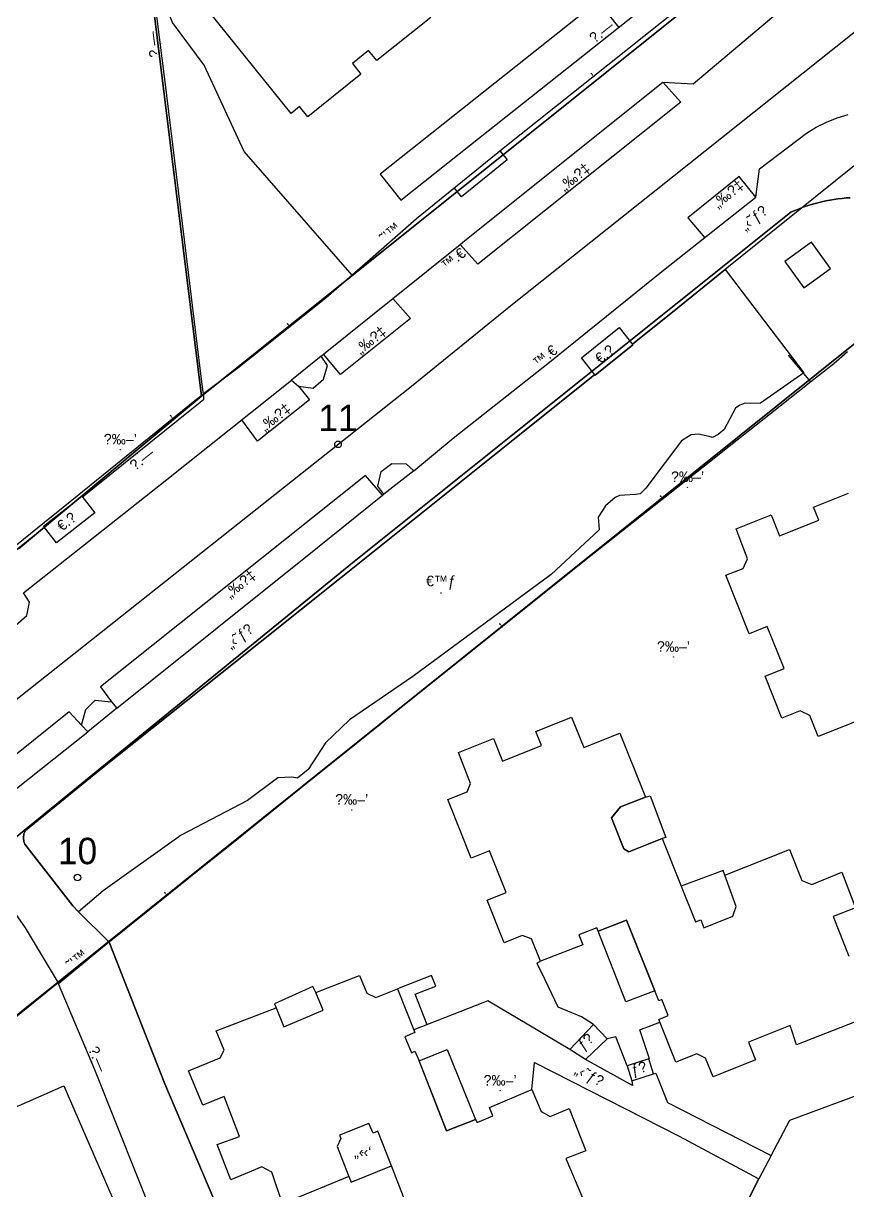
# Model space of a CAD drawing. Header units: metres. Extents: x 218299 to 220222, y 572714 to 574340.
# Drawn here: x 219229.4 to 219291.7, y 573653.5 to 573741.8 of the extents above; entities that cross this region are included whole.
import ezdxf
from ezdxf.enums import TextEntityAlignment as Align

# ---------------------------------------------------------------- set-up
doc = ezdxf.new("R2010")
doc.units = ezdxf.units.M
doc.header["$MEASUREMENT"] = 0
for name, color, linetype in [('1601', 44, 'LANDBORDER'), ('1602', 44, 'Continuous'), ('1603', 44, 'Continuous'), ('A_POINTS', 2, 'Continuous'), ('M2101', 253, 'Continuous'), ('M2200', 253, 'Continuous'), ('M2207', 253, 'Continuous'), ('M2211', 253, 'Continuous'), ('M2401', 7, 'Continuous'), ('M2404', 7, 'Continuous'), ('M2407', 253, 'Continuous'), ('M2408', 253, 'Continuous'), ('M2412', 253, 'Continuous'), ('M2420', 253, 'Continuous'), ('M2430', 253, 'Continuous'), ('M2601', 253, 'Continuous'), ('M2605', 253, 'Continuous'), ('M2612', 253, 'Continuous'), ('M2804', 253, 'Continuous'), ('M2809', 253, 'Continuous')]:
    doc.layers.add(name, color=color, linetype=linetype)
doc.styles.add('HEBTXT', font='HEBTXT')
doc.styles.add('MAVAT_HEBTXT', font='HEBTXT')
doc.linetypes.add('LANDBORDER', pattern='A,6.25,[208,elecad.shx,S=0.02,R=0,X=-0.6,Y=0],12.5,[208,elecad.shx,S=0.02,R=180,X=0.6,Y=0],6.25', length=25)

# ---------------------------------------------------------------- blocks, each defined once
blk = doc.blocks.new('1603')
at = {"layer": 'A_POINTS'}
blk.add_circle((0, 0), 0.25, dxfattribs=at)
at = {"color": 0, "style": 'HEBTXT'}
blk.add_attdef('PARCEL_NUM', text='', height=2, dxfattribs=at).set_placement((0, 1), align=Align.CENTER)
at = {"color": 0, "style": 'HEBTXT', "flags": 1}
blk.add_attdef('LOT_NUM', text='', height=2, dxfattribs=at).set_placement((0, -2.5), align=Align.CENTER)
blk = doc.blocks.new('M2804')
blk.add_circle((0, 0), 0.025)
at = {"style": 'MAVAT_HEBTXT'}
blk.add_attdef('NAME', text='', height=0.8, dxfattribs=at).set_placement((0, 1.59), align=Align.MIDDLE)
blk = doc.blocks.new('M2404')
blk.add_circle((0, 0), 0.025)
at = {"style": 'MAVAT_HEBTXT'}
blk.add_attdef('NAME', text='', height=0.8, dxfattribs=at).set_placement((0, 1.59), align=Align.MIDDLE)
blk = doc.blocks.new('M2207')
blk.add_circle((0, 0), 0.025)
at = {"style": 'MAVAT_HEBTXT'}
blk.add_attdef('NAME', text='', height=0.8, dxfattribs=at).set_placement((0, 1.59), align=Align.MIDDLE)
blk = doc.blocks.new('M2211')
blk.add_circle((0, 0), 0.025)
at = {"style": 'MAVAT_HEBTXT'}
blk.add_attdef('NAME', text='', height=0.8, dxfattribs=at).set_placement((0, 1.59), align=Align.MIDDLE)
blk = doc.blocks.new('M2408')
blk.add_circle((0, 0), 0.025)
at = {"style": 'MAVAT_HEBTXT'}
blk.add_attdef('NAME', text='', height=0.8, dxfattribs=at).set_placement((0, 1.59), align=Align.MIDDLE)
blk = doc.blocks.new('M2412')
blk.add_circle((0, 0), 0.025)
at = {"style": 'MAVAT_HEBTXT'}
blk.add_attdef('NAME', text='', height=0.8, dxfattribs=at).set_placement((0, 1.59), align=Align.MIDDLE)
blk = doc.blocks.new('M2430')
blk.add_circle((0, 0), 0.025)
at = {"style": 'MAVAT_HEBTXT'}
blk.add_attdef('NAME', text='', height=0.8, dxfattribs=at).set_placement((0, 1.25), align=Align.MIDDLE)
blk = doc.blocks.new('M2601')
blk.add_circle((0, 0), 0.025)
at = {"style": 'MAVAT_HEBTXT'}
blk.add_attdef('NAME', text='', height=0.8, dxfattribs=at).set_placement((0, 1.59), align=Align.MIDDLE)
blk = doc.blocks.new('M2605')
blk.add_circle((0, 0), 0.025)
at = {"style": 'MAVAT_HEBTXT'}
blk.add_attdef('NAME', text='', height=0.8, dxfattribs=at).set_placement((0, 1.59), align=Align.MIDDLE)
blk = doc.blocks.new('M2612')
blk.add_circle((0, 0), 0.025)
at = {"style": 'MAVAT_HEBTXT'}
blk.add_attdef('NAME', text='', height=0.8, dxfattribs=at).set_placement((0, 1.59), align=Align.MIDDLE)
blk = doc.blocks.new('M2809')
blk.add_circle((0, 0), 0.025)
at = {"style": 'MAVAT_HEBTXT'}
blk.add_attdef('NAME', text='', height=0.8, dxfattribs=at).set_placement((0, 1.59), align=Align.MIDDLE)
blk = doc.blocks.new('111')
at = {"layer": 'M2101'}
blk.add_polyline3d([(219218.672, 573655.4, 576.09), (219232.435, 573661.448, 575.824), (219239.8, 573644.427, 575.824), (219243.002, 573637.998, 575.775)], dxfattribs=at)
at = {"layer": 'M2200'}
for points in [[(219260.165, 573742.282, 590.167), (219256.094, 573739.011, 590.167), (219255.471, 573739.786, 592.53), (219254.241, 573738.798, 592.53), (219254.887, 573737.993, 590.205), (219250.862, 573734.758, 590.205), (219250.245, 573735.527, 592.53), (219249.61, 573735.017, 592.53), (219241.972, 573744.523, 592.53)], [(219292.585, 573689.109, 585.105), (219289.456, 573687.871, 585.105), (219288.826, 573689.463, 585.105), (219288.096, 573689.824, 585.105), (219286.704, 573689.273, 584.505), (219285.446, 573692.45, 584.505), (219286.873, 573693.015, 585.105), (219285.611, 573696.202, 585.63), (219284.233, 573695.656, 585.105), (219282.484, 573700.074, 585.105), (219283.779, 573700.587, 585.705), (219284.123, 573701.318, 585.705), (219283.255, 573703.591, 584.58), (219285.911, 573704.643, 584.58), (219286.537, 573703.064, 585.63), (219289.498, 573704.236, 585.63), (219289.103, 573705.234, 585.63), (219291.759, 573706.286, 585.63)], [(219292.339, 573666.326, 584.055), (219287.806, 573664.562, 584.055), (219287.344, 573666.008, 584.73), (219284.193, 573664.747, 583.98), (219284.728, 573663.408, 583.305), (219281.508, 573662.12, 583.305), (219280.938, 573663.547, 584.055), (219280.287, 573663.868, 584.055), (219278.695, 573663.231, 584.055), (219277.397, 573666.477, 584.055), (219278.126, 573666.769, 584.055), (219277.643, 573667.977, 584.055), (219277.405, 573667.882, 584.055), (219277.101, 573668.644, 584.055), (219274.96, 573673.995, 584.055), (219274.96, 573673.995, 584.055), (219272.819, 573673.139, 583.38), (219272.819, 573673.139, 583.38), (219272.711, 573673.408, 583.38), (219271.36, 573672.867, 583.455), (219271.675, 573672.109, 583.455), (219268.455, 573670.873, 583.53), (219268.455, 573670.873, 583.53), (219267.772, 573672.574, 583.53), (219267.073, 573672.826, 583.53), (219265.707, 573672.279, 582.93), (219264.421, 573675.492, 582.93), (219265.867, 573676.07, 583.455), (219264.606, 573679.223, 583.98), (219263.23, 573678.672, 583.53), (219261.457, 573683.107, 583.53), (219262.918, 573683.691, 583.98), (219263.177, 573684.31, 583.98), (219262.265, 573686.674, 582.78), (219264.903, 573687.729, 582.78), (219265.588, 573686.015, 584.13), (219268.547, 573687.199, 584.13), (219268.119, 573688.268, 584.13), (219270.818, 573689.348, 584.13), (219271.743, 573687.034, 584.13), (219274.471, 573688.125, 583.455), (219276.401, 573683.3, 583.455), (219276.401, 573683.3, 583.455), (219274.517, 573682.546, 584.205), (219274.517, 573682.546, 584.205), (219273.823, 573681.732, 584.205), (219273.823, 573681.732, 584.205), (219274.763, 573679.383, 584.205), (219274.763, 573679.383, 584.205), (219275.153, 573679.155, 584.205), (219275.153, 573679.155, 584.205), (219277.651, 573680.154, 584.13), (219277.651, 573680.154, 584.13), (219279.094, 573676.547, 584.259), (219280.174, 573673.847, 584.355), (219280.174, 573673.847, 584.355), (219280.574, 573674.007, 584.355), (219280.574, 573674.007, 584.355), (219280.814, 573673.407, 584.355), (219280.814, 573673.407, 584.355), (219282.992, 573674.278, 584.655), (219282.992, 573674.278, 584.655), (219283.244, 573675.012, 584.655), (219283.244, 573675.012, 584.655), (219282.405, 573677.389, 583.38), (219287.283, 573679.34, 583.38), (219288.223, 573676.99, 584.655), (219288.968, 573676.691, 584.655), (219291.25, 573677.604, 584.13), (219292.275, 573674.927, 584.13), (219290.584, 573674.256, 584.73), (219291.782, 573671.261, 584.73)], [(219258.591, 573651.827, 582.33), (219257.196, 573655.398, 582.503), (219256.172, 573658.019, 582.63), (219256.172, 573658.019, 582.63), (219255.814, 573657.88, 582.63), (219255.814, 573657.88, 582.63), (219255.474, 573658.602, 582.63), (219255.474, 573658.602, 582.63), (219253.274, 573657.71, 583.005), (219253.274, 573657.71, 583.005), (219253.38, 573657.478, 583.005), (219253.38, 573657.478, 583.005), (219253.092, 573656.861, 583.005), (219253.092, 573656.861, 583.005), (219253.971, 573654.58, 582.33), (219253.971, 573654.58, 582.33), (219253.971, 573654.58, 582.33), (219248.967, 573652.528, 582.33), (219248.142, 573654.931, 582.93), (219247.407, 573655.326, 582.93), (219245.06, 573654.347, 582.405), (219244.03, 573657.011, 582.405), (219245.718, 573657.61, 582.93), (219244.541, 573660.64, 582.93), (219242.938, 573659.984, 582.33), (219241.847, 573662.573, 582.33), (219244.24, 573663.581, 582.93), (219244.545, 573664.154, 582.93), (219243.933, 573665.608, 581.505), (219248.474, 573667.357, 581.505), (219248.474, 573667.357, 581.505), (219249.051, 573665.921, 582.93), (219252.041, 573667.18, 582.255), (219251.478, 573668.516, 580.83), (219251.478, 573668.516, 580.83), (219254.773, 573669.8, 580.83), (219255.326, 573668.471, 582.405), (219256.008, 573668.137, 582.405), (219257.664, 573668.781, 582.405), (219257.664, 573668.781, 582.405), (219258.957, 573665.488, 582.405), (219258.205, 573665.17, 582.405), (219258.716, 573663.957, 582.33), (219258.976, 573664.067, 582.33), (219259.28, 573663.345, 582.33), (219259.297, 573663.305, 582.33), (219261.351, 573658.059, 582.33), (219261.351, 573658.059, 582.33), (219263.559, 573658.906, 582.33), (219263.559, 573658.906, 582.33), (219263.675, 573658.665, 582.33), (219264.871, 573659.169, 582.33), (219264.596, 573659.82, 582.33), (219267.807, 573661.173, 582.33), (219267.807, 573661.173, 582.33), (219268.508, 573659.51, 582.33), (219269.198, 573659.131, 582.33), (219270.621, 573659.724, 581.805), (219271.886, 573656.543, 581.73), (219270.387, 573655.95, 582.405), (219271.713, 573652.801, 582.93)]]:
    blk.add_polyline3d(points, dxfattribs=at)
at = {"layer": 'M2207'}
for points in [[(219288.943, 573725.264, 583.455), (219286.934, 573723.811, 583.455), (219288.366, 573721.831, 583.455), (219290.375, 573723.284, 583.455), (219288.943, 573725.264, 583.455)], [(219276.401, 573683.3, 582.93), (219276.744, 573683.385, 582.855), (219277.928, 573680.236, 582.855), (219277.651, 573680.154, 582.93), (219275.153, 573679.155, 583.38), (219274.763, 573679.383, 583.455), (219273.823, 573681.732, 583.455), (219274.517, 573682.546, 583.38)], [(219282.405, 573677.389, 583.38), (219282.28, 573677.73, 583.305), (219279.094, 573676.547, 583.305), (219280.174, 573673.847, 583.755), (219280.574, 573674.007, 583.755), (219280.814, 573673.407, 583.83), (219282.992, 573674.278, 583.83), (219283.244, 573675.012, 583.755)], [(219277.101, 573668.644, 583.38), (219274.921, 573667.798, 582.555), (219272.819, 573673.139, 582.555), (219274.96, 573673.995, 583.38)], [(219259.28, 573663.345, 581.88), (219261.419, 573664.198, 581.28), (219263.559, 573658.906, 581.28), (219261.351, 573658.059, 581.88)], [(219253.971, 573654.58, 581.505), (219254.159, 573654.17, 581.505), (219257.196, 573655.398, 581.505), (219256.172, 573658.019, 582.03), (219255.814, 573657.88, 582.03), (219255.474, 573658.602, 582.18), (219253.274, 573657.71, 582.18), (219253.38, 573657.478, 582.142), (219253.092, 573656.861, 582.067)]]:
    blk.add_polyline3d(points, close=True, dxfattribs=at)
at = {"layer": 'M2211'}
for points in [[(219275.456, 573717.504, 583.53), (219275.456, 573717.504, 583.53), (219272.605, 573715.221, 583.38), (219272.605, 573715.221, 583.38), (219271.554, 573716.524, 583.605), (219274.405, 573718.807, 583.83)], [(219234.774, 573704.805, 581.73), (219231.881, 573702.538, 581.73), (219230.898, 573703.792, 581.58), (219233.791, 573706.06, 581.58), (219234.774, 573704.805, 581.73)]]:
    blk.add_polyline3d(points, close=True, dxfattribs=at)
at = {"layer": 'M2401'}
for points in [[(219228.792, 573696.311, 576.334), (219229.629, 573697.031, 576.334), (219229.837, 573698.031, 576.334), (219229.368, 573698.741, 576.334), (219240.21, 573707.318, 576.334), (219249.65, 573714.838, 576.334), (219250.181, 573714.388, 576.334), (219251.274, 573714.234, 576.334), (219252.071, 573714.899, 576.334), (219252.353, 573715.947, 576.334), (219251.889, 573716.652, 576.334), (219252.07, 573716.797, 576.334), (219257.295, 573721.001, 576.334), (219262.397, 573725.105, 576.334), (219262.752, 573725.39, 576.334), (219277.721, 573737.377, 576.334), (219279.999, 573737.254, 576.334), (219298.144, 573752.587, 576.334)], [(219228.131, 573683.358, 576.454), (219234.25, 573688.223, 576.454), (219233.766, 573688.744, 576.454), (219234.102, 573689.928, 576.454), (219234.799, 573690.62, 576.454), (219236.03, 573690.51, 576.454), (219236.44, 573690.032, 576.454), (219251.602, 573702.167, 576.454), (219256.517, 573706.13, 576.454), (219256.63, 573706.22, 576.454), (219256.176, 573706.815, 576.454), (219256.416, 573707.916, 576.454), (219257.224, 573708.542, 576.454), (219258.315, 573708.509, 576.454), (219258.894, 573707.97, 576.454), (219261.86, 573710.451, 576.454), (219269.147, 573716.206, 576.454), (219277.772, 573723.15, 576.454), (219284.755, 573728.673, 576.454), (219285.011, 573730.826, 576.454), (219288.564, 573733.515, 576.454), (219289.303, 573733.974, 576.454), (219290.081, 573734.364, 576.454), (219290.89, 573734.681, 576.454), (219291.725, 573734.924, 576.454)], [(219284.965, 573654.405, 578.205), (219278.457, 573641.446, 578.205), (219263.888, 573635.767, 578.205), (219262.32, 573636.434, 578.205), (219255.822, 573638.977, 578.205), (219248.582, 573641.904, 578.205), (219248.497, 573641.938, 578.205), (219246.069, 573647.561, 578.205), (219246.046, 573647.615, 578.205), (219244.634, 573650.853, 578.205), (219240.07, 573661.607, 578.205), (219235.848, 573672.311, 578.205)]]:
    blk.add_polyline3d(points, dxfattribs=at)
at = {"layer": 'M2404'}
for points in [[(219228.792, 573696.311, 576.334), (219229.629, 573697.031, 576.334), (219229.837, 573698.031, 576.334), (219229.368, 573698.741, 576.334), (219240.21, 573707.318, 576.334), (219249.65, 573714.838, 576.334), (219250.181, 573714.388, 576.334), (219251.274, 573714.234, 576.334), (219252.071, 573714.899, 576.334), (219252.353, 573715.947, 576.334), (219251.889, 573716.652, 576.334), (219252.07, 573716.797, 576.334), (219257.295, 573721.001, 576.334), (219262.397, 573725.105, 576.334), (219262.752, 573725.39, 576.334), (219277.721, 573737.377, 576.334), (219279.999, 573737.254, 576.334), (219298.144, 573752.587, 576.334)], [(219228.131, 573683.358, 576.454), (219234.25, 573688.223, 576.454), (219233.766, 573688.744, 576.454), (219234.102, 573689.928, 576.454), (219234.799, 573690.62, 576.454), (219236.03, 573690.51, 576.454), (219236.44, 573690.032, 576.454), (219251.602, 573702.167, 576.454), (219256.517, 573706.13, 576.454), (219256.63, 573706.22, 576.454), (219256.176, 573706.815, 576.454), (219256.416, 573707.916, 576.454), (219257.224, 573708.542, 576.454), (219258.315, 573708.509, 576.454), (219258.894, 573707.97, 576.454), (219261.86, 573710.451, 576.454), (219269.147, 573716.206, 576.454), (219277.772, 573723.15, 576.454), (219284.755, 573728.673, 576.454), (219285.011, 573730.826, 576.454), (219288.564, 573733.515, 576.454), (219289.303, 573733.974, 576.454), (219290.081, 573734.364, 576.454), (219290.89, 573734.681, 576.454), (219291.725, 573734.924, 576.454)], [(219235.848, 573672.311, 577.905), (219240.07, 573661.607, 577.905), (219244.634, 573650.853, 577.905), (219246.046, 573647.615, 577.905), (219246.069, 573647.561, 577.905), (219248.497, 573641.938, 577.905), (219248.582, 573641.904, 577.905), (219255.822, 573638.977, 577.905), (219262.32, 573636.434, 577.905), (219263.888, 573635.767, 577.905), (219278.457, 573641.446, 577.905), (219284.965, 573654.405, 577.905)]]:
    blk.add_polyline3d(points, dxfattribs=at)
at = {"layer": 'M2407'}
for points in [[(219254.229, 573722.777, 580.75), (219246.064, 573732.126, 580.75), (219243.028, 573738.666, 580.75), (219240.653, 573741.885, 580.75), (219240.318, 573742.698, 580.75), (219240.058, 573743.538, 580.75), (219239.876, 573744.398, 580.75), (219239.772, 573745.271, 580.75), (219239.747, 573746.096, 580.75), (219239.92, 573747.179, 580.75), (219240.321, 573747.823, 580.75), (219241.019, 573748.611, 580.75), (219241.359, 573749.008, 580.75), (219241.561, 573749.527, 580.75), (219241.686, 573750.07, 580.75), (219241.713, 573750.281, 580.75), (219241.71, 573751.905, 580.75)], [(219274.381, 573741.551, 580.874), (219272.818, 573743.516, 580.874), (219256.343, 573730.412, 580.874), (219257.906, 573728.447, 580.874), (219263.184, 573732.646, 581.05)], [(219268.239, 573670.659, 579.93), (219268.204, 573670.732, 579.93), (219268.244, 573670.755, 579.93)], [(219268.813, 573669.467, 579.93), (219268.239, 573670.659, 579.93)], [(219268.244, 573670.755, 579.93), (219268.455, 573670.873, 579.93)], [(219259.885, 573666.076, 578.982), (219258.978, 573668.38, 578.982), (219260.547, 573668.997, 578.982), (219260.234, 573669.792, 578.982), (219257.664, 573668.781, 578.982)], [(219272.466, 573666.09, 579.78), (219271.555, 573666.664, 579.855), (219269.808, 573667.401, 579.93), (219268.813, 573669.467, 579.93)], [(219251.478, 573668.516, 578.655), (219251.262, 573668.953, 578.655), (219248.355, 573667.662, 578.655), (219248.474, 573667.357, 578.655)], [(219276.662, 573663.484, 579.93), (219276.712, 573663.503, 579.93), (219275.971, 573665.691, 579.93), (219277.481, 573666.266, 579.93)], [(219275.01, 573662.961, 579.93), (219274.148, 573665.154, 579.93), (219273.5, 573665.003, 579.78)], [(219277.018, 573662.36, 579.105), (219277.172, 573662.411, 579.105), (219278.068, 573660.178, 579.105), (219285.893, 573656.193, 579.255), (219285.893, 573656.193, 579.255), (219287.321, 573658.846, 579.33), (219292.68, 573660.84, 579.674), (219299.061, 573663.462, 580.08)], [(219285.893, 573656.193, 579.208), (219284.965, 573654.405, 579.208)]]:
    blk.add_polyline3d(points, dxfattribs=at)
at = {"layer": 'M2408'}
for points in [[(219296.783, 573734.754, 582.254), (219286.27, 573726.311, 582.254), (219282.431, 573723.204, 582.254), (219278.307, 573719.866, 582.254), (219277.842, 573719.49, 582.254), (219275.421, 573717.547, 582.254)], [(219265.413, 573732.164, 581.512), (219265.954, 573731.498, 581.512), (219262.502, 573728.698, 581.512), (219261.961, 573729.365, 581.512)], [(219251.889, 573716.652, 580.305), (219249.65, 573714.838, 580.305)], [(219272.572, 573715.261, 580.987), (219265.999, 573709.987, 580.987), (219253.382, 573699.904, 580.987), (219244.27, 573692.622, 580.987), (219235.122, 573685.333, 580.987), (219229.531, 573680.775, 580.987), (219229.412, 573680.509, 580.987), (219229.37, 573680.22, 580.987), (219229.408, 573679.931, 580.987), (219229.484, 573679.732, 580.987), (219233.098, 573675.071, 580.987), (219233.542, 573674.626, 580.987), (219235.848, 573672.311, 580.987)], [(219258.894, 573707.97, 580.08), (219256.63, 573706.22, 580.08)], [(219236.44, 573690.032, 578.505), (219234.25, 573688.223, 578.505)], [(219211.102, 573665.984, 577.604), (219216.339, 573670.267, 577.604), (219226.214, 573678.102, 577.604), (219229.509, 573673.393, 577.604), (219231.996, 573669.241, 577.604)], [(219270.671, 573664.189, 578.955), (219264.477, 573667.884, 578.955), (219264.093, 573667.732, 578.955), (219258.882, 573665.681, 578.955)], [(219267.807, 573661.173, 578.843), (219268.004, 573663.212, 578.843), (219269.44, 573662.482, 578.843), (219278.948, 573657.644, 578.843), (219284.965, 573654.405, 578.843)], [(219275.366, 573661.836, 579.105), (219275.412, 573661.47, 579.105), (219271.872, 573663.455, 579.105)]]:
    blk.add_polyline3d(points, dxfattribs=at)
at = {"layer": 'M2412'}
for points in [[(219273.5, 573665.003, 579.78), (219271.872, 573663.455, 578.955), (219270.671, 573664.189, 578.955), (219272.466, 573666.09, 579.78)], [(219275.01, 573662.961, 579.93), (219275.366, 573661.836, 579.105), (219277.018, 573662.36, 579.105), (219276.662, 573663.484, 579.93), (219275.01, 573662.961, 579.93)]]:
    blk.add_polyline3d(points, close=True, dxfattribs=at)
at = {"layer": 'M2420'}
blk.add_lwpolyline([(219155.41, 573632.62), (219182.91, 573654.12), (219221.5, 573684.88), (219258.7, 573714.38), (219266.09, 573720.38), (219294.5, 573743), (219318.41, 573762.19), (219337.59, 573774.81)], dxfattribs=at)
at = {"layer": 'M2420', "linetype": 'Continuous', "lineweight": -3}
blk.add_lwpolyline([(219155.41, 573632.62), (219182.91, 573654.12), (219221.5, 573684.88), (219258.7, 573714.38), (219266.09, 573720.38), (219294.5, 573743), (219318.41, 573762.19), (219337.59, 573774.81)], dxfattribs=at)
at = {"layer": 'M2430'}
for points in [[(219277.721, 573737.377, 581.88), (219279.074, 573735.863, 581.88), (219263.736, 573723.601, 580.98), (219262.397, 573725.105, 581.055)], [(219284.755, 573728.673, 581.73), (219283.48, 573730.244, 581.73), (219279.595, 573727.12, 581.479)], [(219279.595, 573727.12, 581.479), (219280.876, 573725.605, 581.479)], [(219257.295, 573721.001, 580.716), (219258.634, 573719.512, 580.641), (219253.336, 573715.275, 580.191), (219252.07, 573716.797, 580.266)], [(219250.181, 573714.388, 580.041), (219250.997, 573713.335, 580.041), (219247.077, 573710.221, 579.816), (219245.886, 573711.839, 579.816)], [(219256.517, 573706.13, 579.855), (219255.238, 573707.634, 579.855), (219235.205, 573691.627, 578.43), (219236.03, 573690.51, 578.43)], [(219233.766, 573688.744, 578.205), (219232.843, 573689.747, 578.28), (219210.866, 573672.101, 576.63), (219211.615, 573671.143, 576.63)]]:
    blk.add_polyline3d(points, dxfattribs=at)
at = {"layer": 'M2601'}
for points in [[(219285.926, 573748.504, 584.275), (219278.869, 573742.891, 584.275), (219265.641, 573732.349, 583.675), (219259.094, 573727.04, 583.675), (219259.094, 573727.04, 583.675)], [(219255.814, 573724.162, 582.925), (219252.235, 573721.036, 582.475), (219245.592, 573715.747, 582.325), (219242.977, 573713.809, 582.186), (219242.977, 573713.809, 582.186)], [(219291.683, 573716.97, 583.811), (219290.627, 573716.076, 583.792), (219288.91, 573714.716, 583.694), (219285.84, 573712.282, 583.518)], [(219288.91, 573714.716, 582.049), (219287.216, 573716.714, 582.049)], [(219242.462, 573713.393, 580.841), (219242.977, 573713.809, 580.853)], [(219232.371, 573705.237, 580.615), (219242.462, 573713.393, 580.841)], [(219285.84, 573712.282, 583.518), (219282.242, 573709.431, 583.313)], [(219282.242, 573709.431, 583.313), (219281.71, 573709.009, 583.282)], [(219281.71, 573709.009, 583.282), (219273.717, 573702.674, 582.825)], [(219215.117, 573692.343, 578.963), (219216.407, 573692.31, 578.963), (219230.96, 573704.098, 580.583), (219232.371, 573705.237, 580.615)], [(219273.717, 573702.674, 582.825), (219272.281, 573701.536, 582.742), (219257.428, 573689.662, 581.756)], [(219257.428, 573689.662, 581.756), (219256.473, 573688.898, 581.692), (219253.152, 573686.224, 581.425)], [(219253.152, 573686.224, 581.425), (219250.376, 573683.988, 581.202)], [(219250.376, 573683.988, 581.202), (219244.973, 573679.637, 580.767)], [(219244.973, 573679.637, 580.767), (219243.42, 573678.386, 580.642), (219235.848, 573672.311, 580.212), (219235.499, 573672.031, 580.192)]]:
    blk.add_polyline3d(points, dxfattribs=at)
at = {"layer": 'M2605'}
for points in [[(219242.77, 573715.519, 580.025), (219241.864, 573722.985, 580.145), (219240.073, 573737.614, 580.295), (219238.111, 573752.903, 580.595), (219236.513, 573765.052, 580.595)], [(219263.184, 573732.646, 581.05), (219276.999, 573743.634, 582.165), (219279.658, 573745.749, 582.379), (219283.632, 573748.91, 582.7), (219283.632, 573748.91, 582.7)], [(219242.938, 573714.132, 580.003), (219242.77, 573715.519, 580.025)], [(219242.977, 573713.809, 579.998), (219242.999, 573713.344, 579.923), (219242.113, 573712.633, 579.857)], [(219242.977, 573713.809, 579.998), (219242.938, 573714.132, 580.003)], [(219242.113, 573712.633, 579.857), (219233.845, 573705.991, 579.243)], [(219230.979, 573703.689, 579.03), (219228.862, 573701.989, 578.873), (219222.123, 573696.48, 578.348), (219221.979, 573696.557, 578.348), (219216.506, 573692.108, 577.973)], [(219242.028, 573644.831, 577.892), (219239.63, 573650.466, 577.792), (219234.76, 573662.673, 577.792), (219232.028, 573669.164, 577.792), (219231.996, 573669.241, 577.792), (219231.996, 573669.241, 577.792), (219223.697, 573662.541, 577.042), (219221.591, 573660.788, 577.005)]]:
    blk.add_polyline3d(points, dxfattribs=at)
at = {"layer": 'M2612'}
for points in [[(219259.094, 573727.04, 582.925), (219255.814, 573724.162, 582.925)], [(219235.499, 573672.031, 580.192), (219232.028, 573669.164, 580.192)]]:
    blk.add_polyline3d(points, dxfattribs=at)
at = {"layer": 'M2809'}
for points in [[(219282.431, 573723.204, 581.64), (219288.363, 573715.391, 581.46), (219285.084, 573713.083, 581.19), (219284.346, 573713.074, 581.19), (219283.935, 573713.103, 581.19), (219283.526, 573712.956, 581.19), (219283.208, 573712.715, 581.19), (219282.34, 573711.091, 581.01), (219281.894, 573710.712, 581.01), (219281.472, 573710.489, 581.01), (219281.223, 573710.561, 581.01), (219280.42, 573710.761, 581.01), (219279.865, 573710.71, 581.01), (219279.128, 573710.251, 580.92), (219277.878, 573708.596, 580.74), (219276.426, 573706.666, 580.56), (219276.009, 573706.227, 580.56), (219275.644, 573706.176, 580.56), (219274.433, 573706.12, 580.47), (219274.109, 573705.97, 580.47), (219273.382, 573705.323, 580.47), (219272.831, 573704.468, 580.425), (219272.91, 573703.501, 580.38), (219269.281, 573700.143, 580.2), (219258.804, 573692.423, 579.57), (219254.02, 573689.134, 579.3), (219252.201, 573687.387, 579.03), (219250.902, 573685.37, 578.94), (219250.083, 573684.717, 578.94), (219249.653, 573684.798, 578.94), (219248.607, 573684.743, 578.94), (219246.318, 573683.042, 578.85), (219241.307, 573680.424, 578.4), (219235.407, 573676.199, 578.04), (219233.542, 573674.626, 577.754), (219233.098, 573675.071, 577.754), (219229.484, 573679.732, 577.904), (219229.408, 573679.931, 577.904), (219229.37, 573680.22, 577.904), (219229.412, 573680.509, 577.904), (219229.531, 573680.775, 577.904), (219235.122, 573685.333, 578.279), (219244.27, 573692.622, 579.029), (219253.382, 573699.904, 579.629), (219265.999, 573709.987, 580.529), (219272.572, 573715.261, 580.987), (219272.605, 573715.221, 580.987), (219275.456, 573717.504, 580.987), (219275.421, 573717.547, 581.185), (219277.842, 573719.49, 581.354), (219278.307, 573719.866, 581.383)], [(219211.102, 573665.984, 576.574), (219216.339, 573670.267, 576.929), (219226.214, 573678.102, 577.604), (219229.509, 573673.393, 577.604), (219231.996, 573669.241, 577.679), (219223.697, 573662.541, 577.042), (219221.591, 573660.788, 577.005)]]:
    blk.add_polyline3d(points, close=True, dxfattribs=at)
at = {"layer": 'M2207'}
ref = blk.add_blockref('M2207', (219255.028, 573656.391), dxfattribs=dict(at, xscale=0.5, yscale=0.5, zscale=0.5))
ref.add_attrib('NAME', '„‹‹‘', dxfattribs={"layer": '0', "height": 0.8, "style": 'MAVAT_HEBTXT'}).set_placement((219255.028, 573656.391), align=Align.MIDDLE)
at = {"layer": 'M2211'}
ref = blk.add_blockref('M2211', (219273.813, 573716.188), dxfattribs=dict(at, xscale=0.5, yscale=0.5, zscale=0.5))
ref.add_attrib('NAME', '€.\x9a', dxfattribs={"layer": '0', "height": 0.8, "rotation": 38.68442, "style": 'MAVAT_HEBTXT'}).set_placement((219273.315, 573716.809), align=Align.MIDDLE)
ref = blk.add_blockref('M2211', (219233.125, 573703.512), dxfattribs=dict(at, xscale=0.5, yscale=0.5, zscale=0.5))
ref.add_attrib('NAME', '€.\x9a', dxfattribs={"layer": '0', "height": 0.8, "rotation": 38.08678, "style": 'MAVAT_HEBTXT'}).set_placement((219232.634, 573704.139), align=Align.MIDDLE)
at = {"layer": 'M2404'}
ref = blk.add_blockref('M2404', (219261.537, 573724.413), dxfattribs=dict(at, xscale=0.5, yscale=0.5, zscale=0.5))
ref.add_attrib('NAME', '™.€', dxfattribs={"layer": '0', "height": 0.8, "rotation": 38.81562, "style": 'MAVAT_HEBTXT'}).set_placement((219261.882, 573723.985), align=Align.MIDDLE)
ref = blk.add_blockref('M2404', (219269.147, 573716.206), dxfattribs=dict(at, xscale=0.5, yscale=0.5, zscale=0.5))
ref.add_attrib('NAME', '™.€', dxfattribs={"layer": '0', "height": 0.8, "rotation": 38.84313, "style": 'MAVAT_HEBTXT'}).set_placement((219268.802, 573716.634), align=Align.MIDDLE)
at = {"layer": 'M2408'}
ref = blk.add_blockref('M2408', (219286.09, 573726.165), dxfattribs=dict(at, xscale=0.5, yscale=0.5, zscale=0.5))
ref.add_attrib('NAME', '„‹˜ƒ\x8e', dxfattribs={"layer": '0', "height": 0.8, "rotation": 38.98311, "style": 'MAVAT_HEBTXT'}).set_placement((219284.653, 573727.02), align=Align.MIDDLE)
ref = blk.add_blockref('M2408', (219246.79, 573694.636), dxfattribs=dict(at, xscale=0.5, yscale=0.5, zscale=0.5))
ref.add_attrib('NAME', '„‹˜ƒ\x8e', dxfattribs={"layer": '0', "height": 0.8, "rotation": 38.63096, "style": 'MAVAT_HEBTXT'}).set_placement((219245.767, 573695.381), align=Align.MIDDLE)
ref = blk.add_blockref('M2408', (219275.609, 573659.343), dxfattribs=dict(at, xscale=0.5, yscale=0.5, zscale=0.5))
ref.add_attrib('NAME', '„‹˜ƒ\x8e', dxfattribs={"layer": '0', "height": 0.8, "rotation": 333.03448, "style": 'MAVAT_HEBTXT'}).set_placement((219272.119, 573662.156), align=Align.MIDDLE)
at = {"layer": 'M2412'}
ref = blk.add_blockref('M2412', (219271.553, 573665.123), dxfattribs=dict(at, xscale=0.4999999999999999, yscale=0.4999999999999999, zscale=0.4999999999999999, rotation=42.68135775464113))
ref.add_attrib('NAME', 'ƒ\x8e', dxfattribs={"layer": '0', "height": 0.8, "rotation": 42.68136, "style": 'MAVAT_HEBTXT'}).set_placement((219271.926, 573664.718), align=Align.MIDDLE)
ref = blk.add_blockref('M2412', (219275.766, 573663.2), dxfattribs=dict(at, xscale=0.5, yscale=0.5, zscale=0.5))
ref.add_attrib('NAME', 'ƒ\x8e', dxfattribs={"layer": '0', "height": 0.8, "rotation": 17.58356, "style": 'MAVAT_HEBTXT'}).set_placement((219275.932, 573662.676), align=Align.MIDDLE)
at = {"layer": 'M2430'}
ref = blk.add_blockref('M2430', (219271.411, 573729.737), dxfattribs=dict(at, xscale=0.5, yscale=0.5, zscale=0.5))
ref.add_attrib('NAME', '„‰\x90‡', dxfattribs={"layer": '0', "height": 0.8, "rotation": 38.6398, "style": 'MAVAT_HEBTXT'}).set_placement((219271.068, 573730.166), align=Align.MIDDLE)
ref = blk.add_blockref('M2430', (219282.325, 573729.315), dxfattribs=dict(at, xscale=0.5, yscale=0.5, zscale=0.5))
ref.add_attrib('NAME', '„‰\x90‡', dxfattribs={"layer": '0', "height": 0.8, "rotation": 38.80035, "style": 'MAVAT_HEBTXT'}).set_placement((219282.669, 573728.886), align=Align.MIDDLE)
ref = blk.add_blockref('M2430', (219255.994, 573717.401), dxfattribs=dict(at, xscale=0.5, yscale=0.5, zscale=0.5))
ref.add_attrib('NAME', '„‰\x90‡', dxfattribs={"layer": '0', "height": 0.8, "rotation": 38.64569, "style": 'MAVAT_HEBTXT'}).set_placement((219255.65, 573717.83), align=Align.MIDDLE)
ref = blk.add_blockref('M2430', (219248.772, 573711.567), dxfattribs=dict(at, xscale=0.5, yscale=0.5, zscale=0.5))
ref.add_attrib('NAME', '„‰\x90‡', dxfattribs={"layer": '0', "height": 0.8, "rotation": 38.46829, "style": 'MAVAT_HEBTXT'}).set_placement((219248.43, 573711.998), align=Align.MIDDLE)
ref = blk.add_blockref('M2430', (219245.45, 573699.813), dxfattribs=dict(at, xscale=0.5, yscale=0.5, zscale=0.5))
ref.add_attrib('NAME', '„‰\x90‡', dxfattribs={"layer": '0', "height": 0.8, "rotation": 38.62634, "style": 'MAVAT_HEBTXT'}).set_placement((219245.793, 573699.384), align=Align.MIDDLE)
at = {"layer": 'M2601'}
ref = blk.add_blockref('M2601', (219272.485, 573737.803), dxfattribs=dict(at, xscale=0.5, yscale=0.5, zscale=0.5))
ref.add_attrib('NAME', '‚', dxfattribs={"layer": '0', "height": 0.8, "rotation": 38.55175, "style": 'MAVAT_HEBTXT'}).set_placement((219272.142, 573738.233), align=Align.MIDDLE)
ref = blk.add_blockref('M2601', (219249.506, 573718.863), dxfattribs=dict(at, xscale=0.5, yscale=0.5, zscale=0.5))
ref.add_attrib('NAME', '‚', dxfattribs={"layer": '0', "height": 0.8, "rotation": 38.53034, "style": 'MAVAT_HEBTXT'}).set_placement((219249.164, 573719.294), align=Align.MIDDLE)
ref = blk.add_blockref('M2601', (219240.666, 573711.941), dxfattribs=dict(at, xscale=0.5, yscale=0.5, zscale=0.5))
ref.add_attrib('NAME', '‚', dxfattribs={"layer": '0', "height": 0.8, "rotation": 38.94419, "style": 'MAVAT_HEBTXT'}).set_placement((219240.32, 573712.369), align=Align.MIDDLE)
ref = blk.add_blockref('M2601', (219277.714, 573705.842), dxfattribs=dict(at, xscale=0.5, yscale=0.5, zscale=0.5))
ref.add_attrib('NAME', '‚', dxfattribs={"layer": '0', "height": 0.8, "rotation": 38.39974, "style": 'MAVAT_HEBTXT'}).set_placement((219277.372, 573706.273), align=Align.MIDDLE)
ref = blk.add_blockref('M2601', (219265.57, 573696.171), dxfattribs=dict(at, xscale=0.5, yscale=0.5, zscale=0.5))
ref.add_attrib('NAME', '‚', dxfattribs={"layer": '0', "height": 0.8, "rotation": 38.64096, "style": 'MAVAT_HEBTXT'}).set_placement((219265.226, 573696.6), align=Align.MIDDLE)
ref = blk.add_blockref('M2601', (219240.238, 573675.833), dxfattribs=dict(at, xscale=0.5, yscale=0.5, zscale=0.5))
ref.add_attrib('NAME', '‚', dxfattribs={"layer": '0', "height": 0.8, "rotation": 38.73786, "style": 'MAVAT_HEBTXT'}).set_placement((219239.894, 573676.262), align=Align.MIDDLE)
at = {"layer": 'M2605'}
ref = blk.add_blockref('M2605', (219273.408, 573740.778), dxfattribs=dict(at, xscale=0.5, yscale=0.5, zscale=0.5))
ref.add_attrib('NAME', '\x9a.—', dxfattribs={"layer": '0', "height": 0.8, "rotation": 38.49806, "style": 'MAVAT_HEBTXT'}).set_placement((219273.066, 573741.208), align=Align.MIDDLE)
ref = blk.add_blockref('M2605', (219239.729, 573740.296), dxfattribs=dict(at, xscale=0.5, yscale=0.5, zscale=0.5))
ref.add_attrib('NAME', '\x9a.—', dxfattribs={"layer": '0', "height": 0.8, "rotation": 97.31288, "style": 'MAVAT_HEBTXT'}).set_placement((219239.183, 573740.226), align=Align.MIDDLE)
ref = blk.add_blockref('M2605', (219237.979, 573709.312), dxfattribs=dict(at, xscale=0.5, yscale=0.5, zscale=0.5))
ref.add_attrib('NAME', '\x9a.—', dxfattribs={"layer": '0', "height": 0.8, "rotation": 38.77409, "style": 'MAVAT_HEBTXT'}).set_placement((219238.323, 573708.883), align=Align.MIDDLE)
ref = blk.add_blockref('M2605', (219234.509, 573663.268), dxfattribs=dict(at, xscale=0.5, yscale=0.5, zscale=0.5))
ref.add_attrib('NAME', '\x9a.—', dxfattribs={"layer": '0', "height": 0.8, "rotation": 292.82189, "style": 'MAVAT_HEBTXT'}).set_placement((219235.016, 573663.481), align=Align.MIDDLE)
at = {"layer": 'M2612'}
ref = blk.add_blockref('M2612', (219257.454, 573725.601), dxfattribs=dict(at, xscale=0.5, yscale=0.5, zscale=0.5))
ref.add_attrib('NAME', '˜’™', dxfattribs={"layer": '0', "height": 0.8, "rotation": 41.26156, "style": 'MAVAT_HEBTXT'}).set_placement((219257.091, 573726.014), align=Align.MIDDLE)
ref = blk.add_blockref('M2612', (219233.764, 573670.598), dxfattribs=dict(at, xscale=0.5, yscale=0.5, zscale=0.5))
ref.add_attrib('NAME', '˜’™', dxfattribs={"layer": '0', "height": 0.8, "rotation": 39.56375, "style": 'MAVAT_HEBTXT'}).set_placement((219233.413, 573671.022), align=Align.MIDDLE)
at = {"layer": 'M2804'}
ref = blk.add_blockref('M2804', (219236.7, 573709.577, 586.53), dxfattribs=dict(at, xscale=0.5, yscale=0.5, zscale=0.5))
ref.add_attrib('NAME', '\x8d‰–’', dxfattribs={"layer": '0', "height": 0.8, "style": 'MAVAT_HEBTXT'}).set_placement((219236.7, 573710.372, 586.53), align=Align.MIDDLE)
ref = blk.add_blockref('M2804', (219279.58, 573706.733, 585.93), dxfattribs=dict(at, xscale=0.5, yscale=0.5, zscale=0.5))
ref.add_attrib('NAME', '\x8d‰–’', dxfattribs={"layer": '0', "height": 0.8, "style": 'MAVAT_HEBTXT'}).set_placement((219279.58, 573707.529, 585.93), align=Align.MIDDLE)
ref = blk.add_blockref('M2804', (219278.518, 573693.89, 587.349), dxfattribs=dict(at, xscale=0.5, yscale=0.5, zscale=0.5))
ref.add_attrib('NAME', '\x8d‰–’', dxfattribs={"layer": '0', "height": 0.8, "style": 'MAVAT_HEBTXT'}).set_placement((219278.518, 573694.686, 587.349), align=Align.MIDDLE)
ref = blk.add_blockref('M2804', (219254.192, 573682.328, 586.53), dxfattribs=dict(at, xscale=0.5, yscale=0.5, zscale=0.5))
ref.add_attrib('NAME', '\x8d‰–’', dxfattribs={"layer": '0', "height": 0.8, "style": 'MAVAT_HEBTXT'}).set_placement((219254.192, 573683.124, 586.53), align=Align.MIDDLE)
ref = blk.add_blockref('M2804', (219265.408, 573661.076, 587.13), dxfattribs=dict(at, xscale=0.5, yscale=0.5, zscale=0.5))
ref.add_attrib('NAME', '\x8d‰–’', dxfattribs={"layer": '0', "height": 0.8, "style": 'MAVAT_HEBTXT'}).set_placement((219265.408, 573661.872, 587.13), align=Align.MIDDLE)
at = {"layer": 'M2809'}
ref = blk.add_blockref('M2809', (219260.937, 573698.737, 580.123), dxfattribs=dict(at, xscale=0.5, yscale=0.5, zscale=0.5))
ref.add_attrib('NAME', '€™ƒ', dxfattribs={"layer": '0', "height": 0.8, "style": 'MAVAT_HEBTXT'}).set_placement((219260.937, 573699.533, 580.123), align=Align.MIDDLE)

msp = doc.modelspace()

# ---------------------------------------------------------------- linework, layer by layer
at = {"layer": '1601'}
for points in [[(219172.41, 573621.52), (219301.3921, 573724.9607), (219308.0344, 573730.2876), (219342.7464, 573758.1259)], [(219342.7464, 573758.1259), (219308.0344, 573730.2876), (219301.3921, 573724.9607), (219172.41, 573621.52)]]:
    msp.add_lwpolyline(points, dxfattribs=at)
at = {"layer": '1602'}
for points in [[(219233.333, 573790.572), (219242.8309, 573713.6292), (219229.01, 573702.08)], [(219321.582, 573776.686), (219259.359, 573726.87), (219242.8309, 573713.6292), (219233.333, 573790.572)], [(219229.01, 573702.08), (219242.8309, 573713.6292), (219259.359, 573726.87), (219321.582, 573776.686)], [(219172.41, 573621.52), (219301.3921, 573724.9607), (219308.0344, 573730.2876), (219342.7464, 573758.1259)], [(219291.8751, 573728.6379), (219291.5665, 573728.6174), (219291.2586, 573728.5893), (219290.9515, 573728.5535), (219290.6454, 573728.51), (219290.3404, 573728.459), (219290.0368, 573728.4004), (219289.7348, 573728.3343), (219289.4345, 573728.2607), (219289.1361, 573728.1797), (219288.8398, 573728.0912), (219288.5458, 573727.9954), (219288.2543, 573727.8924), (219287.9654, 573727.7821), (219287.6794, 573727.6647), (219287.3964, 573727.5402), (219270.0072, 573713.6184), (219254.2609, 573701.0121), (219227.0921, 573678.873)], [(219227.0921, 573678.873), (219254.2609, 573701.0121), (219270.0072, 573713.6184), (219287.3964, 573727.5402), (219287.6794, 573727.6647), (219287.9654, 573727.7821), (219288.2543, 573727.8924), (219288.5458, 573727.9954), (219288.8398, 573728.0912), (219289.1361, 573728.1797), (219289.4345, 573728.2607), (219289.7348, 573728.3343), (219290.0368, 573728.4004), (219290.3404, 573728.459), (219290.6454, 573728.51), (219290.9515, 573728.5535), (219291.2586, 573728.5893), (219291.5665, 573728.6174), (219291.8751, 573728.6379)], [(219301.3921, 573724.9607), (219172.41, 573621.52)]]:
    msp.add_lwpolyline(points, dxfattribs=at)

# ---------------------------------------------------------------- block references
msp.add_blockref('111', (0, 0))
at = {"layer": '1603'}
for p, values in [((219253.1555, 573709.9802), {'PARCEL_NUM': '11'}), ((219233.4642, 573677.2171), {'PARCEL_NUM': '10'})]:
    msp.add_blockref('1603', p, dxfattribs=at).add_auto_attribs(values)

doc.saveas('drawing.dxf')
